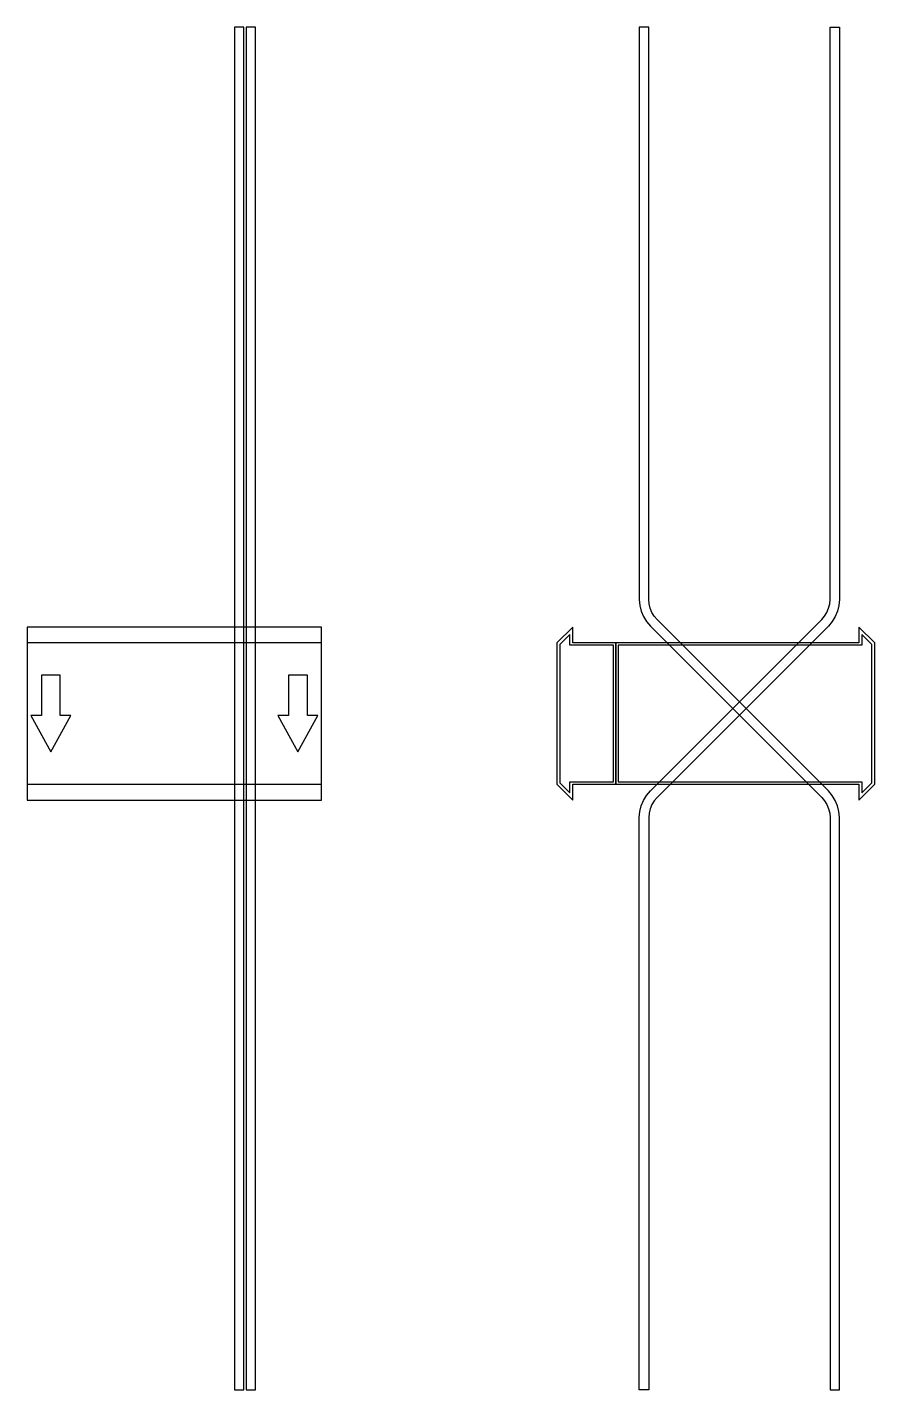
# Model space of a CAD drawing. Extents: x 0 to 720, y -575 to 583.
import ezdxf

# ---------------------------------------------------------------- set-up
doc = ezdxf.new("R2010")
doc.units = 0
doc.layers.add('Halfen', color=7, linetype='CONTINUOUS')

msp = doc.modelspace()

# ---------------------------------------------------------------- linework, layer by layer
at = {"layer": 'Halfen', "color": 7}
for points in [[(184, -574.569), (184, 583.197), (176, 583.197), (176, -574.569)], [(194, -574.569), (194, 583.197), (186, 583.197), (186, -574.569)], [(690, -574.569), (690, -88.284), (689.606, -83.278), (688.434, -78.396), (686.512, -73.757), (683.889, -69.475), (680.627, -65.657), (535.029, 79.941), (532.584, 82.805), (530.616, 86.016), (529.175, 89.495), (528.295, 93.157), (528, 96.912), (528, 583.197), (520, 583.197), (520, 96.912), (520.394, 91.906), (521.566, 87.023), (523.488, 82.384), (526.111, 78.103), (529.373, 74.284), (674.971, -71.314), (677.416, -74.177), (679.384, -77.388), (680.825, -80.868), (681.705, -84.53), (682, -88.284), (682, -574.569)], [(520, -574.569), (520, -88.284), (520.394, -83.278), (521.566, -78.396), (523.488, -73.757), (526.111, -69.475), (529.373, -65.657), (674.971, 79.941), (677.416, 82.805), (679.384, 86.016), (680.825, 89.495), (681.705, 93.157), (682, 96.912), (682, 583.197), (690, 583.197), (690, 96.912), (689.606, 91.906), (688.434, 87.023), (686.512, 82.384), (683.889, 78.103), (680.627, 74.284), (535.029, -71.314), (532.584, -74.177), (530.616, -77.388), (529.175, -80.868), (528.295, -84.53), (528, -88.284), (528, -574.569)], [(0, -73.5), (250, -73.5), (250, 73.5), (0, 73.5)], [(500, -60), (500, 60), (463.5, 60), (463.5, 73.5), (450, 60), (450, -60), (463.5, -73.5), (463.5, -60)], [(720, -60), (720, 60), (706.5, 73.5), (706.5, 60), (500, 60), (500, -60), (706.5, -60), (706.5, -73.5)], [(0, -60), (250, -60), (250, 60), (0, 60)], [(498, -58), (498, 58), (461, 58), (461, 67.25), (452.5, 58.75), (452.5, -58.75), (461, -67.25), (461, -58)], [(717.5, -58.75), (717.5, 58.75), (709, 67.25), (709, 58), (502, 58), (502, -58), (709, -58), (709, -67.25)], [(20, -32.5), (37, -1.5), (28, -1.5), (28, 32.5), (12, 32.5), (12, -1.5), (3, -1.5)], [(230, -32.5), (247, -1.5), (238, -1.5), (238, 32.5), (222, 32.5), (222, -1.5), (213, -1.5)]]:
    msp.add_lwpolyline(points, close=True, dxfattribs=at)

doc.saveas('drawing.dxf')
